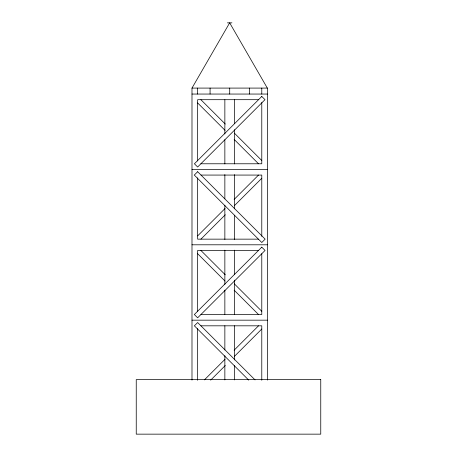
<?xml version="1.0" encoding="UTF-8"?>
<svg xmlns="http://www.w3.org/2000/svg" width="457" height="457" viewBox="0 0 457 457"><rect width="100%" height="100%" fill="white"/><g stroke="black" fill="none" stroke-linecap="round" stroke-linejoin="round"><path stroke-width="0.69" d="M191.991 380.098L191.991 88.087L229.665 22.85L267.328 88.087M197.641 235.892L225.05 208.506M234.127 199.441L258.531 175.06M200.903 239.148L225.29 214.761M234.367 205.684L261.781 178.27M204.382 379.904L225.05 359.253M234.127 350.188L258.531 325.807M210.666 380.133L225.29 365.509M234.367 356.431L261.781 329.017M227.403 22.85L231.922 22.85M191.997 88.087L267.431 88.087L267.431 380.098M191.991 94.051L267.431 94.051M258.559 99.683L197.641 99.7L197.641 160.944M200.869 163.777L261.781 163.777L261.781 102.528M191.991 169.421L267.431 169.421M201 175.071L261.781 175.071L261.781 236.315M258.416 239.148L197.641 239.148L197.641 177.899M191.991 244.798L267.431 244.798M258.491 250.447L197.641 250.447L197.641 311.691M200.931 314.525L261.781 314.525L261.781 253.732M191.991 320.168L267.431 320.168M200.914 325.818L261.781 325.818L261.781 380.264M200.897 99.7L225.29 124.07M234.361 133.136L261.781 160.527M197.641 102.945L225.055 130.336M234.133 139.402L258.525 163.777M200.897 250.447L225.29 274.817M234.367 283.883L261.781 311.274M197.641 253.692L225.055 281.084M234.133 290.149L258.525 314.525M255.046 379.898L197.641 322.545L194.368 325.818L248.745 380.144M261.781 88.087L261.781 94.051M249.345 88.087L249.345 94.051M234.567 99.752L234.567 123.281M234.567 129.697L234.567 163.914M234.567 174.608L234.567 208.826M234.567 215.241L234.567 239.479M234.567 250.173L234.567 274.411M234.567 280.118L234.567 314.336M234.567 325.744L234.567 359.962M234.567 365.663L234.567 379.921M229.711 88.087L229.711 94.051M224.855 99.752L224.855 133.975M224.855 139.676L224.855 163.914M224.855 174.608L224.855 198.846M224.855 205.262L224.855 239.479M224.855 250.173L224.855 284.397M224.855 290.098L224.855 314.336M224.855 325.744L224.855 349.982M224.855 355.683L224.855 379.921M210.077 88.087L210.077 94.051M197.641 88.087L197.641 94.051M197.641 328.646L197.641 380.275M261.787 96.461L194.414 163.777L197.641 167.005L265.003 99.643L261.787 96.461M197.641 171.712L194.282 175.071L261.781 242.507L265.14 239.148L197.641 171.712M261.781 247.157L194.351 314.525L197.641 317.809L265.066 250.447L261.781 247.157M320.757 379.613L136.243 379.613L136.243 434.15L320.757 434.15L320.757 379.613"/></g></svg>
